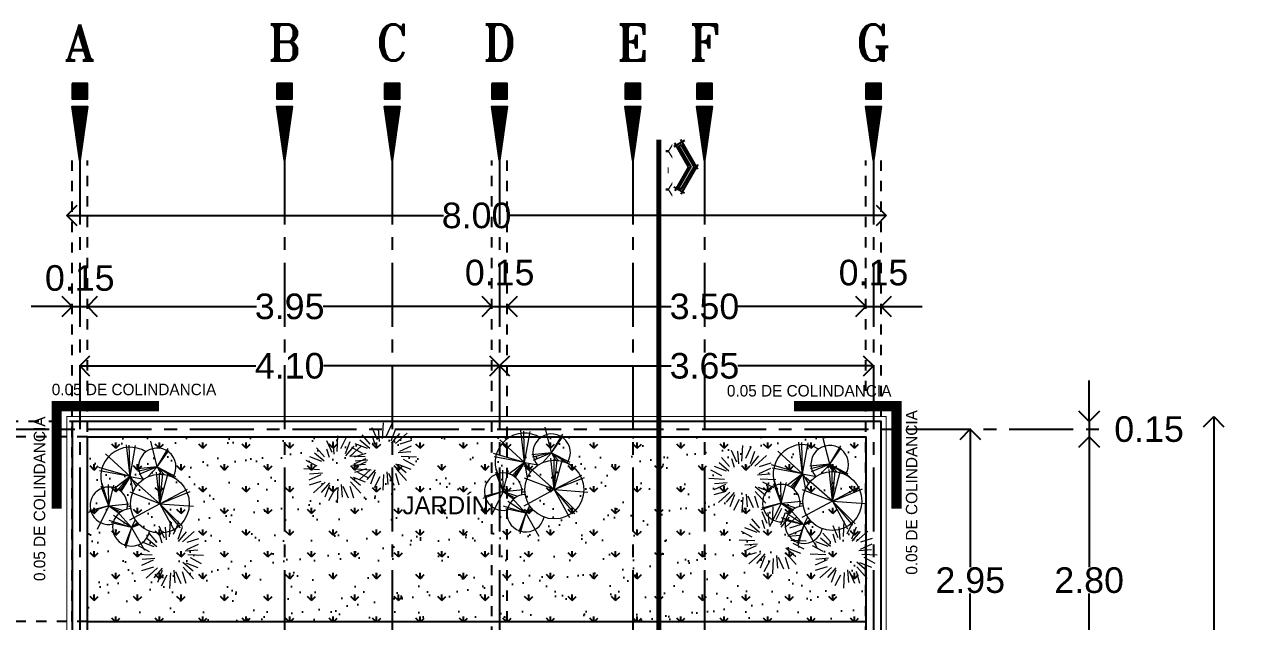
# Model space of a CAD drawing. Header units: metres. Extents: x -58 to 722, y -1100 to 345.
# Drawn here: x 35.2 to 47.24, y -481.19 to -475.36 of the extents above; entities that cross this region are included whole.
import ezdxf
from ezdxf.enums import TextEntityAlignment as Align

# ---------------------------------------------------------------- set-up
doc = ezdxf.new("R2010")
doc.units = ezdxf.units.M
doc.header["$MEASUREMENT"] = 0
for name, pattern in [('ACAD_ISO07W100', [3, 0, -3]), ('CENTER2', [1.125, 0.75, -0.125, 0.125, -0.125]), ('CENTERX2', [4, 2.5, -0.5, 0.5, -0.5])]:
    doc.linetypes.add(name, pattern=pattern)
doc.layers.get('0').update_dxf_attribs({"color": 255})
doc.layers.get('DEFPOINTS').update_dxf_attribs({"color": 250})
for name, color, linetype in [('FSR_ARQ_001TERRENO', 8, 'Continuous'), ('FSR_ARQ_005VEGETACION', 64, 'Continuous'), ('FSR_ARQ_010MUROBAJO', 33, 'Continuous'), ('FSR_ARQ_014TEXTOS', 142, 'Continuous'), ('FSR_ARQ_015COTAS', 125, 'Continuous'), ('FSR_ARQ_016EJES', 135, 'CENTER2'), ('FSR_ARQ_017EJESTEXT', 135, 'Continuous'), ('FSR_ARQ_024LINEACORTE', 10, 'Continuous')]:
    doc.layers.add(name, color=color, linetype=linetype)
doc.layers.add('FSR_ARQ_006ARBOLES', color=74, linetype='Continuous', lineweight=0)
doc.layers.add('PASTO', color=64, linetype='Continuous', lineweight=0)
doc.styles.add('Arial', font='arial.ttf')
doc.styles.add('ESPACIOS', font='GOTHIC.TTF')
doc.styles.add('ROMANT', font='romant.shx')
doc.styles.add('style1', font='arial.ttf')
doc.dimstyles.new('PP_PACO', dxfattribs={"dimtxt": 0.18, "dimasz": 0.075, "dimexe": 0.075, "dimexo": 0, "dimgap": 0, "dimtad": 0, "dimtih": 1, "dimtoh": 1, "dimzin": 1, "dimdsep": 46, "dimtxsty": 'style1', "dimcen": 0.15, "dimse1": 1, "dimse2": 1, "dimclrd": 256, "dimclre": 256, "dimadec": 0, "dimazin": 0, "dimtfac": 1, "dimtmove": 0, "dimatfit": 3, "dimfxl": 0.075, "dimarcsym": 0})

# ---------------------------------------------------------------- blocks, each defined once
blk = doc.blocks.new('A$C41595F26')
at = {"layer": 'PASTO'}
for p, q in [((-0.026, 0.36), (-0.09, 0.61)), ((-0.291, 0.264), (-0.532, 0.487)), ((-0.291, 0.264), (-0.327, 0.576)), ((-0.291, 0.264), (-0.299, 0.571)), ((-0.291, 0.264), (-0.237, 0.568)), ((-0.026, 0.36), (0.082, 0.54)), ((-0.026, 0.36), (0.086, 0.52)), ((-0.291, 0.264), (-0.595, 0.353)), ((-0.291, 0.264), (-0.589, 0.32)), ((-0.291, 0.264), (-0.44, 0.153)), ((-0.291, 0.264), (-0.41, 0.14)), ((-0.291, 0.264), (-0.395, 0.13)), ((-0.291, 0.264), (-0.381, 0.12)), ((-0.291, 0.264), (-0.233, 0.168)), ((-0.291, 0.264), (-0.264, 0.114)), ((-0.291, 0.264), (-0.157, 0.241)), ((-0.026, 0.36), (-0.22, 0.34)), ((-0.026, 0.36), (-0.214, 0.316)), ((-0.026, 0.36), (-0.207, 0.284)), ((-0.026, 0.36), (-0.117, 0.262)), ((0, 0), (-0.033, 0.308)), ((-0.026, 0.36), (0.152, 0.267)), ((-0.026, 0.36), (0.166, 0.238)), ((-0.026, 0.36), (0.042, 0.284)), ((-0.026, 0.36), (0.012, 0.287)), ((0, 0), (-0.003, 0.299)), ((0, 0), (0.08, 0.297)), ((0, 0), (0.028, 0.294)), ((-0.499, -0.02), (-0.572, 0.167)), ((-0.499, -0.02), (-0.564, 0.197)), ((-0.499, -0.02), (-0.502, 0.188)), ((-0.499, -0.02), (-0.449, 0.182)), ((0, 0), (-0.258, 0.227)), ((0, 0), (0.269, 0.141)), ((-0.499, -0.02), (-0.304, 0)), ((0, 0), (-0.297, -0.161)), ((0, 0), (-0.291, 0.111)), ((0, 0), (0.294, 0.119)), ((0, 0), (0.327, -0.025)), ((0, 0), (0.222, -0.222)), ((0, 0), (0.197, -0.236)), ((0, 0), (0.147, -0.272)), ((-0.499, -0.02), (-0.699, -0.086)), ((-0.499, -0.02), (-0.688, -0.068)), ((-0.499, -0.02), (-0.614, -0.251)), ((-0.499, -0.02), (-0.398, -0.091)), ((-0.499, -0.02), (-0.385, -0.081)), ((-0.499, -0.02), (-0.36, -0.066)), ((-0.279, -0.231), (-0.453, -0.116)), ((-0.279, -0.231), (-0.419, -0.076)), ((-0.279, -0.231), (-0.496, -0.163)), ((-0.279, -0.231), (-0.475, -0.187)), ((-0.279, -0.231), (-0.345, -0.414)), ((-0.279, -0.231), (-0.336, -0.433)), ((-0.279, -0.231), (-0.24, -0.158)), ((-0.279, -0.231), (-0.22, -0.185)), ((-0.279, -0.231), (-0.211, -0.195)), ((-0.279, -0.231), (-0.204, -0.202)), ((-0.279, -0.231), (-0.152, -0.455))]:
    blk.add_line(p, q, dxfattribs=at)
blk.add_circle((0, 0), 0.287, dxfattribs=at)
for centre, radius, start, end in [((-0.291, 0.264), 0.287, 57.4904, 202.572), ((-0.026, 0.36), 0.183, 326.1895, 222.0248), ((-0.499, -0.02), 0.183, 350.2838, 282.3951), ((-0.279, -0.231), 0.183, 91.4437, 347.7435), ((-0.291, 0.264), 0.287, 265.0692, 270.8898)]:
    blk.add_arc(centre, radius, start, end, dxfattribs=at)
blk = doc.blocks.new('125')
at = {"color": 0}
for p, q in [((1739.716, 1393.846), (1739.384, 1394.23)), ((1739.614, 1394.376), (1739.742, 1393.984)), ((1739.965, 1393.982), (1739.801, 1394.37)), ((1739.993, 1394.342), (1740.019, 1393.928)), ((1740.166, 1394.524), (1740.13, 1394.017)), ((1740.441, 1394.447), (1740.246, 1394.097)), ((1740.401, 1393.938), (1740.56, 1394.328)), ((1740.676, 1394.173), (1740.401, 1393.862)), ((1740.543, 1393.846), (1740.927, 1394.179)), ((1739.625, 1393.704), (1739.234, 1393.863)), ((1739.39, 1393.979), (1739.701, 1393.704)), ((1740.679, 1393.598), (1741.068, 1393.762)), ((1741.068, 1393.93), (1740.681, 1393.82)), ((1739.546, 1393.432), (1739.155, 1393.469)), ((1739.407, 1393.671), (1739.664, 1393.528)), ((1741.04, 1393.57), (1740.609, 1393.541)), ((1740.715, 1393.433), (1741.221, 1393.397)), ((1739.581, 1393.267), (1739.193, 1393.103)), ((1739.579, 1393.045), (1739.193, 1392.935)), ((1739.635, 1393.321), (1739.221, 1393.296)), ((1739.717, 1393.019), (1739.333, 1392.687)), ((1739.859, 1393.004), (1739.584, 1392.693)), ((1740.544, 1393.02), (1740.876, 1392.636)), ((1740.559, 1393.161), (1740.87, 1392.887)), ((1740.635, 1393.161), (1741.026, 1393.003)), ((1740.794, 1393.317), (1741.145, 1393.122)), ((1739.859, 1392.928), (1739.7, 1392.537)), ((1740.015, 1392.769), (1739.819, 1392.418)), ((1740.131, 1392.848), (1740.094, 1392.342)), ((1740.242, 1392.938), (1740.267, 1392.523)), ((1740.296, 1392.884), (1740.459, 1392.495)), ((1740.518, 1392.882), (1740.628, 1392.495))]:
    blk.add_line(p, q, dxfattribs=at)
blk = doc.blocks.new('Di-p0101')
at = {"const_width": 0.2}
blk.add_lwpolyline([(0, 0.8), (0, 1)], dxfattribs=at)
for points in [[(0.1, 1), (0.1, 0.8), (-0.1, 0.8), (-0.1, 1)], [(0, 0), (0.1, 0.7), (-0.1, 0.7)]]:
    blk.add_lwpolyline(points, close=True)
blk.add_lwpolyline([(0, 0, 0, 0.2, 0), (0, 0.7, 0.2, 0.2, 0)], format="xyseb")
at = {"style": 'ROMANT'}
blk.add_attdef('1', text='', height=0.6, dxfattribs=at).set_placement((0, 1.3), align=Align.CENTER)
blk = doc.blocks.new('_Open90')
at = {"color": 0, "linetype": 'ByBlock', "lineweight": -2}
for p, q in [((0, 0), (-1, 0)), ((-0.5, 0.5), (0, 0)), ((0, 0), (-0.5, -0.5))]:
    blk.add_line(p, q, dxfattribs=at)
blk = doc.blocks.new('*D424')
at = {"layer": 'DEFPOINTS', "color": 0, "ltscale": 0.01, "transparency": 16777216}
for p in [(39.839, -478.693), (35.739, -478.915), (39.839, -478.915)]:
    blk.add_point(p, dxfattribs=at)
at = {"layer": 'FSR_ARQ_015COTAS', "lineweight": -2, "ltscale": 0.01, "transparency": 16777216}
for p, q in [((35.939, -478.693), (37.46, -478.693)), ((39.639, -478.693), (38.118, -478.693))]:
    blk.add_line(p, q, dxfattribs=at)
at = {"layer": 'FSR_ARQ_015COTAS', "lineweight": -2, "ltscale": 0.01, "transparency": 16777216, "xscale": 0.2, "yscale": 0.2, "zscale": 0.2, "rotation": 180}
blk.add_blockref('_Open90', (35.739, -478.693), dxfattribs=at)
at = {"layer": 'FSR_ARQ_015COTAS', "lineweight": -2, "ltscale": 0.01, "transparency": 16777216, "xscale": 0.2, "yscale": 0.2, "zscale": 0.2}
blk.add_blockref('_Open90', (39.839, -478.693), dxfattribs=at)
at = {"layer": 'FSR_ARQ_015COTAS', "color": 0, "ltscale": 0.01, "transparency": 16777216, "insert": (37.789, -478.693), "char_height": 0.25, "attachment_point": 5, "style": 'style1'}
blk.add_mtext('4.10', dxfattribs=at)
blk = doc.blocks.new('*D425')
at = {"layer": 'DEFPOINTS', "color": 0, "ltscale": 0.005, "transparency": 16777216}
for p in [(43.489, -478.693), (43.489, -478.853), (39.839, -478.915)]:
    blk.add_point(p, dxfattribs=at)
at = {"layer": 'FSR_ARQ_015COTAS', "lineweight": -2, "ltscale": 0.005, "transparency": 16777216}
for p, q in [((40.039, -478.693), (41.514, -478.693)), ((43.289, -478.693), (42.165, -478.693))]:
    blk.add_line(p, q, dxfattribs=at)
at = {"layer": 'FSR_ARQ_015COTAS', "lineweight": -2, "ltscale": 0.005, "transparency": 16777216, "xscale": 0.2, "yscale": 0.2, "zscale": 0.2, "rotation": 180}
blk.add_blockref('_Open90', (39.839, -478.693), dxfattribs=at)
at = {"layer": 'FSR_ARQ_015COTAS', "lineweight": -2, "ltscale": 0.005, "transparency": 16777216, "xscale": 0.2, "yscale": 0.2, "zscale": 0.2}
blk.add_blockref('_Open90', (43.489, -478.693), dxfattribs=at)
at = {"layer": 'FSR_ARQ_015COTAS', "color": 0, "ltscale": 0.005, "transparency": 16777216, "insert": (41.839, -478.693), "char_height": 0.25, "attachment_point": 5, "style": 'style1'}
blk.add_mtext('3.65', dxfattribs=at)
blk = doc.blocks.new('*D426')
at = {"layer": 'DEFPOINTS', "color": 0, "ltscale": 0.01, "transparency": 16777216}
for p in [(35.814, -478.113), (35.664, -478.449), (35.814, -478.449)]:
    blk.add_point(p, dxfattribs=at)
at = {"layer": 'FSR_ARQ_015COTAS', "lineweight": -2, "ltscale": 0.01, "transparency": 16777216}
for p, q in [((35.464, -478.113), (35.264, -478.113)), ((35.664, -478.113), (35.814, -478.113)), ((36.014, -478.113), (36.214, -478.113))]:
    blk.add_line(p, q, dxfattribs=at)
at = {"layer": 'FSR_ARQ_015COTAS', "lineweight": -2, "ltscale": 0.01, "transparency": 16777216, "xscale": 0.2, "yscale": 0.2, "zscale": 0.2}
blk.add_blockref('_Open90', (35.664, -478.113), dxfattribs=at)
at = {"layer": 'FSR_ARQ_015COTAS', "lineweight": -2, "ltscale": 0.01, "transparency": 16777216, "xscale": 0.2, "yscale": 0.2, "zscale": 0.2, "rotation": 180}
blk.add_blockref('_Open90', (35.814, -478.113), dxfattribs=at)
at = {"layer": 'FSR_ARQ_015COTAS', "color": 0, "ltscale": 0.01, "transparency": 16777216, "insert": (35.739, -477.836), "char_height": 0.25, "attachment_point": 5, "style": 'style1'}
blk.add_mtext('0.15', dxfattribs=at)
blk = doc.blocks.new('*D427')
at = {"layer": 'DEFPOINTS', "color": 0, "ltscale": 0.005, "transparency": 16777216}
for p in [(39.764, -478.113), (39.764, -478.401), (35.814, -478.449)]:
    blk.add_point(p, dxfattribs=at)
at = {"layer": 'FSR_ARQ_015COTAS', "lineweight": -2, "ltscale": 0.005, "transparency": 16777216}
for p, q in [((36.014, -478.113), (37.464, -478.113)), ((39.564, -478.113), (38.115, -478.113))]:
    blk.add_line(p, q, dxfattribs=at)
at = {"layer": 'FSR_ARQ_015COTAS', "lineweight": -2, "ltscale": 0.005, "transparency": 16777216, "xscale": 0.2, "yscale": 0.2, "zscale": 0.2, "rotation": 180}
blk.add_blockref('_Open90', (35.814, -478.113), dxfattribs=at)
at = {"layer": 'FSR_ARQ_015COTAS', "lineweight": -2, "ltscale": 0.005, "transparency": 16777216, "xscale": 0.2, "yscale": 0.2, "zscale": 0.2}
blk.add_blockref('_Open90', (39.764, -478.113), dxfattribs=at)
at = {"layer": 'FSR_ARQ_015COTAS', "color": 0, "ltscale": 0.005, "transparency": 16777216, "insert": (37.789, -478.113), "char_height": 0.25, "attachment_point": 5, "style": 'style1'}
blk.add_mtext('3.95', dxfattribs=at)
blk = doc.blocks.new('*D428')
at = {"layer": 'DEFPOINTS', "color": 0, "ltscale": 0.005, "transparency": 16777216}
for p in [(39.914, -478.113), (39.764, -478.401), (39.914, -478.406)]:
    blk.add_point(p, dxfattribs=at)
at = {"layer": 'FSR_ARQ_015COTAS', "lineweight": -2, "ltscale": 0.005, "transparency": 16777216}
for p, q in [((39.564, -478.113), (39.364, -478.113)), ((39.764, -478.113), (39.914, -478.113)), ((40.114, -478.113), (40.314, -478.113))]:
    blk.add_line(p, q, dxfattribs=at)
at = {"layer": 'FSR_ARQ_015COTAS', "lineweight": -2, "ltscale": 0.005, "transparency": 16777216, "xscale": 0.2, "yscale": 0.2, "zscale": 0.2}
blk.add_blockref('_Open90', (39.764, -478.113), dxfattribs=at)
at = {"layer": 'FSR_ARQ_015COTAS', "lineweight": -2, "ltscale": 0.005, "transparency": 16777216, "xscale": 0.2, "yscale": 0.2, "zscale": 0.2, "rotation": 180}
blk.add_blockref('_Open90', (39.914, -478.113), dxfattribs=at)
at = {"layer": 'FSR_ARQ_015COTAS', "color": 0, "ltscale": 0.005, "transparency": 16777216, "insert": (39.839, -477.783), "char_height": 0.25, "attachment_point": 5, "style": 'style1'}
blk.add_mtext('0.15', dxfattribs=at)
blk = doc.blocks.new('*D429')
at = {"layer": 'DEFPOINTS', "color": 0, "ltscale": 0.005, "transparency": 16777216}
for p in [(43.414, -478.113), (39.914, -478.406), (43.414, -478.477)]:
    blk.add_point(p, dxfattribs=at)
at = {"layer": 'FSR_ARQ_015COTAS', "lineweight": -2, "ltscale": 0.005, "transparency": 16777216}
for p, q in [((40.114, -478.113), (41.515, -478.113)), ((43.214, -478.113), (42.163, -478.113))]:
    blk.add_line(p, q, dxfattribs=at)
at = {"layer": 'FSR_ARQ_015COTAS', "lineweight": -2, "ltscale": 0.005, "transparency": 16777216, "xscale": 0.2, "yscale": 0.2, "zscale": 0.2, "rotation": 180}
blk.add_blockref('_Open90', (39.914, -478.113), dxfattribs=at)
at = {"layer": 'FSR_ARQ_015COTAS', "lineweight": -2, "ltscale": 0.005, "transparency": 16777216, "xscale": 0.2, "yscale": 0.2, "zscale": 0.2}
blk.add_blockref('_Open90', (43.414, -478.113), dxfattribs=at)
at = {"layer": 'FSR_ARQ_015COTAS', "color": 0, "ltscale": 0.005, "transparency": 16777216, "insert": (41.839, -478.113), "char_height": 0.25, "attachment_point": 5, "style": 'style1'}
blk.add_mtext('3.50', dxfattribs=at)
blk = doc.blocks.new('*D430')
at = {"layer": 'DEFPOINTS', "color": 0, "ltscale": 0.005, "transparency": 16777216}
for p in [(43.564, -478.113), (43.414, -478.477), (43.564, -478.467)]:
    blk.add_point(p, dxfattribs=at)
at = {"layer": 'FSR_ARQ_015COTAS', "lineweight": -2, "ltscale": 0.005, "transparency": 16777216}
for p, q in [((43.214, -478.113), (43.014, -478.113)), ((43.414, -478.113), (43.564, -478.113)), ((43.764, -478.113), (43.964, -478.113))]:
    blk.add_line(p, q, dxfattribs=at)
at = {"layer": 'FSR_ARQ_015COTAS', "lineweight": -2, "ltscale": 0.005, "transparency": 16777216, "xscale": 0.2, "yscale": 0.2, "zscale": 0.2}
blk.add_blockref('_Open90', (43.414, -478.113), dxfattribs=at)
at = {"layer": 'FSR_ARQ_015COTAS', "lineweight": -2, "ltscale": 0.005, "transparency": 16777216, "xscale": 0.2, "yscale": 0.2, "zscale": 0.2, "rotation": 180}
blk.add_blockref('_Open90', (43.564, -478.113), dxfattribs=at)
at = {"layer": 'FSR_ARQ_015COTAS', "color": 0, "ltscale": 0.005, "transparency": 16777216, "insert": (43.489, -477.783), "char_height": 0.25, "attachment_point": 5, "style": 'style1'}
blk.add_mtext('0.15', dxfattribs=at)
blk = doc.blocks.new('*D431')
at = {"layer": 'DEFPOINTS', "color": 0, "ltscale": 0.005, "transparency": 16777216}
for p in [(43.614, -477.225), (35.614, -479.186), (43.614, -479.186)]:
    blk.add_point(p, dxfattribs=at)
at = {"layer": 'FSR_ARQ_015COTAS', "lineweight": -2, "ltscale": 0.005, "transparency": 16777216}
for p, q in [((35.814, -477.225), (39.29, -477.225)), ((43.414, -477.225), (39.939, -477.225))]:
    blk.add_line(p, q, dxfattribs=at)
at = {"layer": 'FSR_ARQ_015COTAS', "lineweight": -2, "ltscale": 0.005, "transparency": 16777216, "xscale": 0.2, "yscale": 0.2, "zscale": 0.2, "rotation": 180}
blk.add_blockref('_Open90', (35.614, -477.225), dxfattribs=at)
at = {"layer": 'FSR_ARQ_015COTAS', "lineweight": -2, "ltscale": 0.005, "transparency": 16777216, "xscale": 0.2, "yscale": 0.2, "zscale": 0.2}
blk.add_blockref('_Open90', (43.614, -477.225), dxfattribs=at)
at = {"layer": 'FSR_ARQ_015COTAS', "color": 0, "ltscale": 0.005, "transparency": 16777216, "insert": (39.614, -477.225), "char_height": 0.25, "attachment_point": 5, "style": 'style1'}
blk.add_mtext('8.00', dxfattribs=at)
blk = doc.blocks.new('*D432')
at = {"layer": 'DEFPOINTS', "color": 0, "ltscale": 0.005, "transparency": 16777216}
for p in [(44.357, -479.311), (44.357, -482.262), (44.434, -482.262)]:
    blk.add_point(p, dxfattribs=at)
at = {"layer": 'FSR_ARQ_015COTAS', "lineweight": -2, "ltscale": 0.005, "transparency": 16777216}
for p, q in [((44.434, -479.511), (44.434, -480.659)), ((44.434, -482.062), (44.434, -480.914))]:
    blk.add_line(p, q, dxfattribs=at)
at = {"layer": 'FSR_ARQ_015COTAS', "lineweight": -2, "ltscale": 0.005, "transparency": 16777216, "xscale": 0.2, "yscale": 0.2, "zscale": 0.2}
for p, rotation in [((44.434, -479.311), 90), ((44.434, -482.262), 270)]:
    blk.add_blockref('_Open90', p, dxfattribs=dict(at, rotation=rotation))
at = {"layer": 'FSR_ARQ_015COTAS', "color": 0, "ltscale": 0.005, "transparency": 16777216, "insert": (44.434, -480.786), "char_height": 0.25, "attachment_point": 5, "style": 'style1'}
blk.add_mtext('2.95', dxfattribs=at)
blk = doc.blocks.new('*D437')
at = {"layer": 'DEFPOINTS', "color": 0, "ltscale": 0.005, "transparency": 16777216}
for p in [(44.059, -479.236), (44.059, -479.386), (45.595, -479.386)]:
    blk.add_point(p, dxfattribs=at)
at = {"layer": 'FSR_ARQ_015COTAS', "lineweight": -2, "ltscale": 0.005, "transparency": 16777216}
for p, q in [((45.595, -479.036), (45.595, -478.836)), ((45.595, -479.236), (45.595, -479.386)), ((45.595, -479.586), (45.595, -479.786))]:
    blk.add_line(p, q, dxfattribs=at)
at = {"layer": 'FSR_ARQ_015COTAS', "lineweight": -2, "ltscale": 0.005, "transparency": 16777216, "xscale": 0.2, "yscale": 0.2, "zscale": 0.2}
for p, rotation in [((45.595, -479.236), 270), ((45.595, -479.386), 90)]:
    blk.add_blockref('_Open90', p, dxfattribs=dict(at, rotation=rotation))
at = {"layer": 'FSR_ARQ_015COTAS', "color": 0, "ltscale": 0.005, "transparency": 16777216, "insert": (46.18, -479.311), "char_height": 0.25, "attachment_point": 5, "style": 'style1'}
blk.add_mtext('0.15', dxfattribs=at)
blk = doc.blocks.new('*D438')
at = {"layer": 'DEFPOINTS', "color": 0, "ltscale": 0.005, "transparency": 16777216}
for p in [(44.059, -479.386), (44.209, -482.187), (45.595, -482.187)]:
    blk.add_point(p, dxfattribs=at)
at = {"layer": 'FSR_ARQ_015COTAS', "lineweight": -2, "ltscale": 0.005, "transparency": 16777216}
for p, q in [((45.595, -479.586), (45.595, -480.659)), ((45.595, -481.987), (45.595, -480.914))]:
    blk.add_line(p, q, dxfattribs=at)
at = {"layer": 'FSR_ARQ_015COTAS', "lineweight": -2, "ltscale": 0.005, "transparency": 16777216, "xscale": 0.2, "yscale": 0.2, "zscale": 0.2}
for p, rotation in [((45.595, -479.386), 90), ((45.595, -482.187), 270)]:
    blk.add_blockref('_Open90', p, dxfattribs=dict(at, rotation=rotation))
at = {"layer": 'FSR_ARQ_015COTAS', "color": 0, "ltscale": 0.005, "transparency": 16777216, "insert": (45.595, -480.786), "char_height": 0.25, "attachment_point": 5, "style": 'style1'}
blk.add_mtext('2.80', dxfattribs=at)
blk = doc.blocks.new('*D448')
at = {"layer": 'DEFPOINTS', "color": 0, "ltscale": 0.005, "transparency": 16777216}
for p in [(43.741, -479.186), (43.741, -494.186), (46.811, -494.186)]:
    blk.add_point(p, dxfattribs=at)
at = {"layer": 'FSR_ARQ_015COTAS', "lineweight": -2, "ltscale": 0.005, "transparency": 16777216}
for p, q in [((46.811, -479.386), (46.811, -486.558)), ((46.811, -493.986), (46.811, -486.814))]:
    blk.add_line(p, q, dxfattribs=at)
at = {"layer": 'FSR_ARQ_015COTAS', "lineweight": -2, "ltscale": 0.005, "transparency": 16777216, "xscale": 0.2, "yscale": 0.2, "zscale": 0.2}
for p, rotation in [((46.811, -479.186), 90), ((46.811, -494.186), 270)]:
    blk.add_blockref('_Open90', p, dxfattribs=dict(at, rotation=rotation))
at = {"layer": 'FSR_ARQ_015COTAS', "color": 0, "ltscale": 0.005, "transparency": 16777216, "insert": (46.811, -486.686), "char_height": 0.25, "attachment_point": 5, "style": 'style1'}
blk.add_mtext('15.00', dxfattribs=at)
blk = doc.blocks.new('Flecha_1')
blk.add_hatch(color=256).paths.add_polyline_path([(0, 0.00076), (0.00304, -0.001), (0.00285, -0.00132), (0, 0.00032), (-0.00285, -0.00132), (-0.00304, -0.001)])
for p, q in [((0.00032, 0.00127), (-0.00375, -0.00108)), ((0, 0), (-0.00328, -0.00189)), ((-0.00032, 0.00127), (0.00375, -0.00108)), ((0, 0), (0.00328, -0.00189)), ((-0.00361, -0.00057), (-0.00277, -0.00203)), ((0.00361, -0.00057), (0.00277, -0.00203))]:
    blk.add_line(p, q)
blk.add_lwpolyline([(0, 0.00076), (0.00304, -0.001), (0.00285, -0.00132), (0, 0.00032), (-0.00285, -0.00132), (-0.00304, -0.001)], close=True)
blk = doc.blocks.new('Acceso')
at = {"xscale": 2.4, "yscale": 2.4, "zscale": 2.4}
blk.add_blockref('Flecha_1', (0, -0.0026), dxfattribs=at)
at = {"style": 'Arial', "flags": 8}
for width, p, p2 in [(1.355995, (-0.009, -0.0102), (0.009, -0.0102)), (8.566837, (-0.009, -0.0132), (0.009, -0.0132))]:
    blk.add_attdef('A', text='', height=0.00225, dxfattribs=dict(at, width=width)).set_placement(p, p2, align=Align.FIT)

msp = doc.modelspace()

# ---------------------------------------------------------------- hatches: boundary and pattern name
at = {"layer": 'FSR_ARQ_005VEGETACION'}
h = msp.add_hatch(dxfattribs=at)
h.set_pattern_fill('GRASS', color=256, scale=0.3)
h.set_pattern_definition([(90, (157.00725, -440.04097), (-0.21213203, 0.21213203), [0.05625, -0.3680141]), (45, (157.00725, -440.04097), (-0.212132, 0.212132), [0.05625, -0.24375]), (135, (157.00725, -440.04097), (-0.212132, -0.212132), [0.05625, -0.24375])])
h.paths.add_polyline_path([(35.814, -479.386), (43.414, -479.386), (43.414, -481.187), (35.814, -481.187)])
h = msp.add_hatch(dxfattribs=at)
h.set_pattern_fill('AR-SAND', color=256, scale=0.2)
h.set_pattern_definition([(37.5, (157.00725, -440.04097), (-0.0125987, 0.38536475), [0, -0.304, 0, -0.34, 0, -0.325]), (7.5, (157.00725, -440.04097), (0.3539553, 0.5644292), [0, -0.164, 0, -0.274, 0, -0.105]), (327.5, (156.76125, -440.04097), (0.6228284, 0.0011318), [0, -0.1, 0, -0.36, 0, -0.47]), (317.5, (156.76125, -440.04097), (0.6012253, 0.1755351), [0, -0.05, 0, -0.236, 0, -0.27])])
h.paths.add_polyline_path([(35.814, -479.386), (43.414, -479.386), (43.414, -481.187), (35.814, -481.187)])

# ---------------------------------------------------------------- linework, layer by layer
at = {"layer": 'DEFPOINTS', "linetype": 'ACAD_ISO07W100', "ltscale": 0.005}
for p, q in [((35.664, -482.187), (35.664, -476.686)), ((35.814, -482.337), (35.814, -476.686)), ((39.764, -482.337), (39.764, -476.686)), ((39.914, -482.187), (39.914, -476.686)), ((43.414, -482.337), (43.414, -476.686)), ((43.564, -482.187), (43.564, -476.686)), ((35.739, -479.236), (31.815, -479.236)), ((35.814, -479.386), (31.815, -479.386)), ((35.814, -481.187), (31.815, -481.187))]:
    msp.add_line(p, q, dxfattribs=at)
at = {"layer": 'FSR_ARQ_001TERRENO', "const_width": 0.1}
for points in [[(35.514, -480.086), (35.514, -479.086), (36.514, -479.086)], [(42.714, -479.086), (43.714, -479.086), (43.714, -480.086)]]:
    msp.add_lwpolyline(points, dxfattribs=at)
at = {"layer": 'FSR_ARQ_001TERRENO', "const_width": 0.01}
msp.add_lwpolyline([(35.614, -494.186), (35.614, -479.186), (43.614, -479.186), (43.614, -494.186)], close=True, dxfattribs=at)
at = {"layer": 'FSR_ARQ_010MUROBAJO', "ltscale": 0.005}
for points in [[(35.814, -482.187), (35.814, -479.386), (43.414, -479.386), (43.414, -482.187), (43.564, -482.187), (43.564, -479.236), (35.664, -479.236), (35.664, -482.187)], [(35.814, -481.187), (43.414, -481.187), (43.414, -482.187), (35.814, -482.187)]]:
    msp.add_lwpolyline(points, close=True, dxfattribs=at)
at = {"layer": 'FSR_ARQ_016EJES', "linetype": 'CENTERX2', "ltscale": 0.25}
for p, q in [((35.739, -476.686), (35.739, -495.739)), ((37.739, -476.686), (37.739, -495.739)), ((38.789, -476.686), (38.789, -495.739)), ((39.839, -476.686), (39.839, -495.739)), ((41.139, -476.686), (41.139, -495.739)), ((41.839, -476.686), (41.839, -495.739)), ((43.489, -476.686), (43.489, -495.739)), ((31.815, -479.311), (45.815, -479.311))]:
    msp.add_line(p, q, dxfattribs=at)
at = {"layer": 'FSR_ARQ_024LINEACORTE', "linetype": 'CENTER2', "const_width": 0.05}
msp.add_lwpolyline([(41.393, -496.51), (41.393, -476.484)], dxfattribs=at)
at = {"layer": 'PASTO'}
msp.add_lwpolyline([(35.814, -479.386), (43.414, -479.386), (43.414, -481.187), (35.814, -481.187)], close=True, dxfattribs=at)

# ---------------------------------------------------------------- block references
at = {"layer": 'FSR_ARQ_006ARBOLES', "xscale": 0.3, "yscale": 0.3, "zscale": 0.3, "rotation": 316.2301923128178}
for p in [(-627.454, -420.32), (-627.899, -420.445), (-623.946, -420.54), (-623.649, -421.139), (-629.534, -421.28), (-622.956, -421.277)]:
    msp.add_blockref('125', p, dxfattribs=at)
at = {"layer": 'FSR_ARQ_006ARBOLES'}
for p in [(40.373, -479.9), (36.522, -480.038), (43.088, -480.012)]:
    msp.add_blockref('A$C41595F26', p, dxfattribs=at)
at = {"layer": 'FSR_ARQ_017EJESTEXT', "lineweight": 0}
ref = msp.add_blockref('Di-p0101', (35.739, -476.686), dxfattribs=dict(at, xscale=-0.75, yscale=0.75, zscale=0.75))
ref.add_attrib('1', 'A', dxfattribs={"layer": '0', "height": 0.35, "style": 'ROMANT'}).set_placement((35.739, -475.711), align=Align.CENTER)
ref = msp.add_blockref('Di-p0101', (37.739, -476.686), dxfattribs=dict(at, xscale=-0.75, yscale=0.75, zscale=0.75))
ref.add_attrib('1', 'B', dxfattribs={"layer": '0', "height": 0.35, "style": 'ROMANT'}).set_placement((37.739, -475.711), align=Align.CENTER)
ref = msp.add_blockref('Di-p0101', (38.789, -476.686), dxfattribs=dict(at, xscale=-0.75, yscale=0.75, zscale=0.75))
ref.add_attrib('1', 'C', dxfattribs={"layer": '0', "height": 0.35, "style": 'ROMANT'}).set_placement((38.789, -475.711), align=Align.CENTER)
ref = msp.add_blockref('Di-p0101', (39.839, -476.686), dxfattribs=dict(at, xscale=-0.75, yscale=0.75, zscale=0.75))
ref.add_attrib('1', 'D', dxfattribs={"layer": '0', "height": 0.35, "style": 'ROMANT'}).set_placement((39.839, -475.711), align=Align.CENTER)
ref = msp.add_blockref('Di-p0101', (41.139, -476.686), dxfattribs=dict(at, xscale=-0.75, yscale=0.75, zscale=0.75))
ref.add_attrib('1', 'E', dxfattribs={"layer": '0', "height": 0.35, "style": 'ROMANT'}).set_placement((41.139, -475.711), align=Align.CENTER)
ref = msp.add_blockref('Di-p0101', (41.839, -476.686), dxfattribs=dict(at, xscale=-0.75, yscale=0.75, zscale=0.75))
ref.add_attrib('1', 'F', dxfattribs={"layer": '0', "height": 0.35, "style": 'ROMANT'}).set_placement((41.839, -475.711), align=Align.CENTER)
ref = msp.add_blockref('Di-p0101', (43.489, -476.686), dxfattribs=dict(at, xscale=-0.75, yscale=0.75, zscale=0.75))
ref.add_attrib('1', 'G', dxfattribs={"layer": '0', "height": 0.35, "style": 'ROMANT'}).set_placement((43.489, -475.711), align=Align.CENTER)
at = {"layer": 'FSR_ARQ_024LINEACORTE', "linetype": 'CENTER2'}
ref = msp.add_blockref('Acceso', (41.761, -476.75), dxfattribs=dict(at, xscale=29.61699996122224, yscale=29.61699996122224, zscale=29.61699996122224, rotation=270))
ref.add_attrib('A', 'Y - Y', dxfattribs={"layer": '0', "height": 0.0666, "rotation": 270, "style": 'Arial', "width": 2.57645}).set_placement((41.459, -476.517), (41.459, -477.05), align=Align.FIT)

# ---------------------------------------------------------------- texts
at = {"layer": 'FSR_ARQ_014TEXTOS', "style": 'ESPACIOS'}
msp.add_text('JARDÍN', height=0.175, dxfattribs=at).set_placement((38.891, -480.141))
at = {"layer": 'FSR_ARQ_014TEXTOS', "char_height": 0.112, "attachment_point": 7, "style": 'ESPACIOS'}
for insert in [(35.466, -478.98), (42.058, -478.993)]:
    msp.add_mtext_dynamic_manual_height_columns('0.05 DE COLINDANCIA', width=3.09515, gutter_width=0.525, heights=[0], dxfattribs=dict(at, insert=insert))
at = {"layer": 'FSR_ARQ_014TEXTOS', "char_height": 0.112, "attachment_point": 7, "rotation": 90, "style": 'ESPACIOS'}
for insert in [(43.919, -480.731), (35.404, -480.793)]:
    msp.add_mtext_dynamic_manual_height_columns('0.05 DE COLINDANCIA', width=3.09515, gutter_width=0.525, heights=[0], dxfattribs=dict(at, insert=insert))

# ---------------------------------------------------------------- dimensions: what is measured, and where the dimension line sits
at = {"layer": 'FSR_ARQ_015COTAS', "ltscale": 0.005}
for base, p1, p2, picture, middle in [((43.614, -477.225), (35.614, -479.186), (43.614, -479.186), '*D431', (39.614, -477.225)), ((39.914, -478.113), (39.764, -478.401), (39.914, -478.406), '*D428', (39.839, -477.783)), ((43.564, -478.113), (43.414, -478.477), (43.564, -478.467), '*D430', (43.489, -477.783)), ((39.764, -478.113), (35.814, -478.449), (39.764, -478.401), '*D427', (37.789, -478.113))]:
    dim = msp.add_linear_dim(base=base, p1=p1, p2=p2, dimstyle='PP_PACO', override={"dimtxt": 0.25, "dimasz": 0.2, "dimblk1": 'Open90', "dimblk2": 'Open90', "dimsah": 1, "dimtmove": 2, "dimfxlon": 1}, dxfattribs=at)
    dim.commit()
    dim.dimension.update_dxf_attribs({"geometry": picture, "text_midpoint": middle})
at = {"layer": 'FSR_ARQ_015COTAS', "ltscale": 0.01}
dim = msp.add_linear_dim(base=(35.814, -478.113), p1=(35.664, -478.449), p2=(35.814, -478.449), dimstyle='PP_PACO', override={"dimtxt": 0.25, "dimasz": 0.2, "dimblk1": 'Open90', "dimblk2": 'Open90', "dimsah": 1, "dimtmove": 2, "dimfxlon": 1}, dxfattribs=at)
dim.commit()
dim.dimension.update_dxf_attribs({"geometry": '*D426', "text_midpoint": (35.739, -477.836), "dimtype": 160})
at = {"layer": 'FSR_ARQ_015COTAS', "ltscale": 0.005}
for base, p1, p2, override, picture, middle in [((43.414, -478.113), (39.914, -478.406), (43.414, -478.477), {"dimtxt": 0.25, "dimasz": 0.2, "dimblk1": 'Open90', "dimblk2": 'Open90', "dimsah": 1, "dimtmove": 2, "dimfxlon": 1}, '*D429', (41.839, -478.113)), ((43.489, -478.693), (39.839, -478.915), (43.489, -478.853), {"dimtxt": 0.25, "dimasz": 0.2, "dimblk1": 'Open90', "dimblk2": 'Open90', "dimsah": 1, "dimtmove": 1, "dimfxlon": 1}, '*D425', (41.839, -478.693))]:
    dim = msp.add_linear_dim(base=base, p1=p1, p2=p2, dimstyle='PP_PACO', override=override, dxfattribs=at)
    dim.commit()
    dim.dimension.update_dxf_attribs({"geometry": picture, "text_midpoint": middle, "dimtype": 160})
at = {"layer": 'FSR_ARQ_015COTAS', "ltscale": 0.01}
dim = msp.add_linear_dim(base=(39.839, -478.693), p1=(35.739, -478.915), p2=(39.839, -478.915), dimstyle='PP_PACO', override={"dimtxt": 0.25, "dimasz": 0.2, "dimblk1": 'Open90', "dimblk2": 'Open90', "dimsah": 1, "dimfxlon": 1}, dxfattribs=at)
dim.commit()
dim.dimension.update_dxf_attribs({"geometry": '*D424', "text_midpoint": (37.789, -478.693)})
at = {"layer": 'FSR_ARQ_015COTAS', "ltscale": 0.005}
for base, p1, p2, picture, middle in [((45.595, -479.386), (44.059, -479.236), (44.059, -479.386), '*D437', (46.18, -479.311)), ((46.811, -494.186), (43.741, -479.186), (43.741, -494.186), '*D448', (46.811, -486.686)), ((45.595, -482.187), (44.059, -479.386), (44.209, -482.187), '*D438', (45.595, -480.786)), ((44.434, -482.262), (44.357, -479.311), (44.357, -482.262), '*D432', (44.434, -480.786))]:
    dim = msp.add_linear_dim(base=base, p1=p1, p2=p2, angle=90, dimstyle='PP_PACO', override={"dimtxt": 0.25, "dimasz": 0.2, "dimblk1": 'Open90', "dimblk2": 'Open90', "dimsah": 1, "dimtmove": 2, "dimfxlon": 1}, dxfattribs=at)
    dim.commit()
    dim.dimension.update_dxf_attribs({"geometry": picture, "text_midpoint": middle})

doc.saveas('drawing.dxf')
